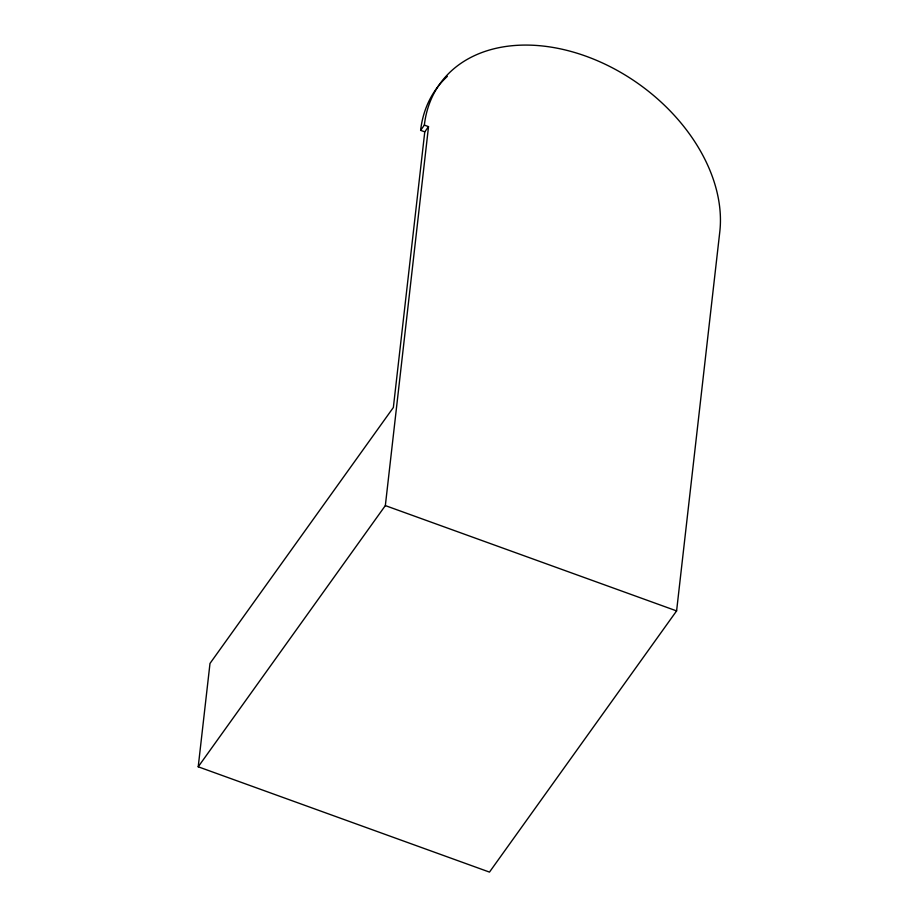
<?xml version="1.0" encoding="UTF-8"?>
<svg xmlns="http://www.w3.org/2000/svg" width="918" height="918" viewBox="0 0 918 918"><rect width="100%" height="100%" fill="white"/><g stroke="black" fill="none" stroke-linecap="round" stroke-linejoin="round"><path stroke-width="1.38" d="M424.357 125.112A162.612 115.679 35.6 0 1 586.005 56.216A162.612 115.679 35.6 0 1 719.781 231.933L676.6 610.906L489.478 872.1L198.219 766.794L209.993 663.439L393.363 407.477L424.77 131.859L428.522 126.627L424.357 125.112L420.616 130.356L424.77 131.859M198.219 766.794L385.342 505.6L428.522 126.627M385.342 505.6L676.6 610.906M420.616 130.356A162.612 115.679 35.6 0 1 447.364 76.355"/></g></svg>
